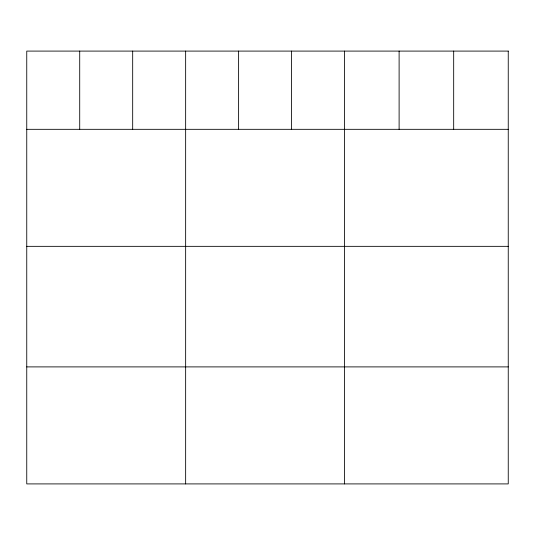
<?xml version="1.0" encoding="UTF-8"?>
<svg xmlns="http://www.w3.org/2000/svg" width="535" height="535" viewBox="0 0 535 535"><rect width="100%" height="100%" fill="white"/><g stroke="black" fill="none" stroke-linecap="round" stroke-linejoin="round"><path stroke-width="0.8" d="M26.75 129.323L508.25 129.323M26.75 246.341L508.25 246.341M26.75 366.896L508.25 366.896M453.68 51.093L453.68 129.323M399.11 51.093L399.11 129.323M344.54 51.093L344.54 483.907M291.575 51.093L291.575 129.323M238.61 51.093L238.61 129.323M185.645 51.093L185.645 483.907M132.68 51.093L132.68 129.323M79.715 51.093L79.715 129.323M508.25 51.093L26.75 51.093L26.75 483.907L508.25 483.907L508.25 51.093"/></g></svg>
